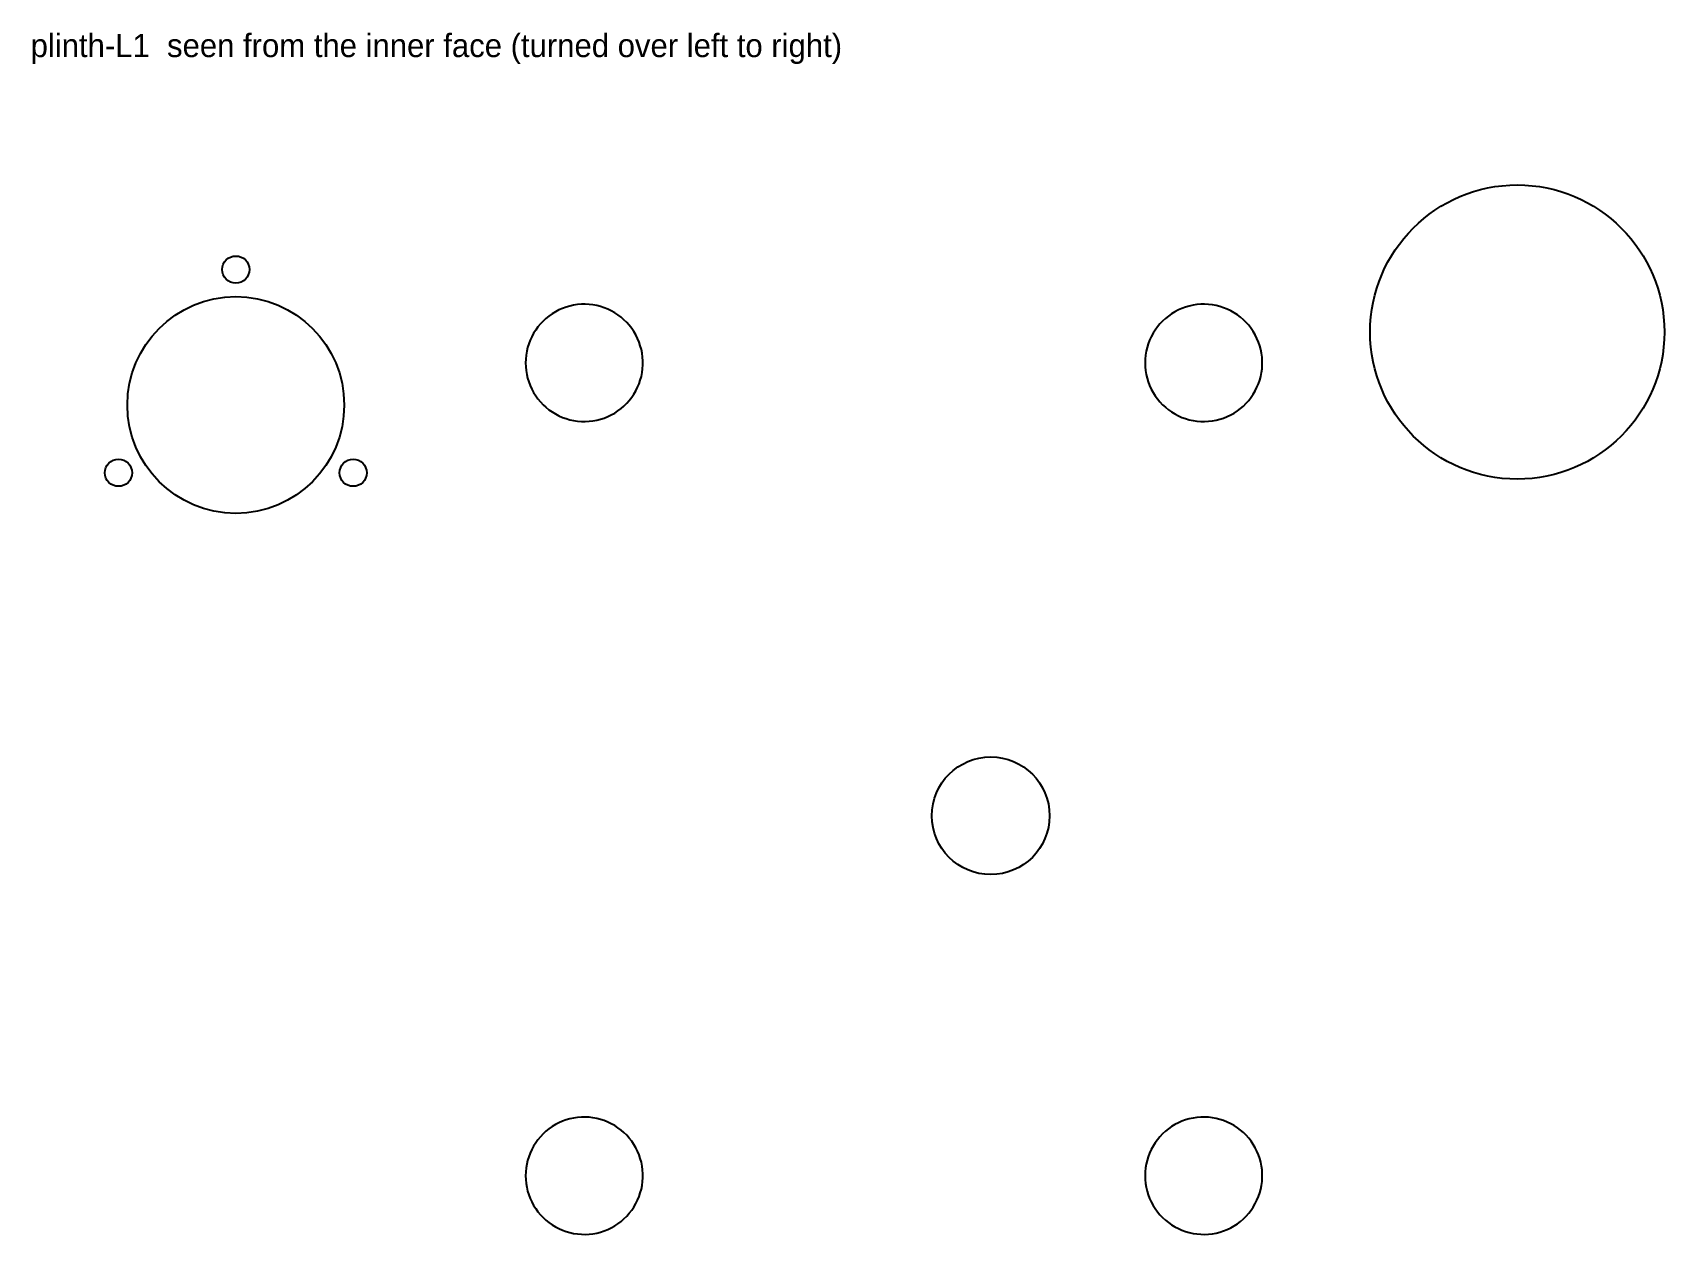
# Model space of a CAD drawing. Header units: millimetres. Extents: x 3 to 424, y 60 to 370.
import ezdxf

# ---------------------------------------------------------------- set-up
doc = ezdxf.new("R2010")
doc.units = ezdxf.units.MM
for name, color, linetype in [('NOTES', 7, 'Continuous'), ('POCKET_2MM_UNDERSIDE', 6, 'Continuous'), ('REF_THROUGH', 8, 'Continuous')]:
    doc.layers.add(name, color=color, linetype=linetype)

msp = doc.modelspace()

# ---------------------------------------------------------------- linework, layer by layer
at = {"layer": 'POCKET_2MM_UNDERSIDE'}
for points in [[(129.85, 285), (129.88, 284), (129.98, 283), (130.15, 282.01), (130.38, 281.04), (130.67, 280.08), (131.03, 279.14), (131.44, 278.23), (131.92, 277.35), (132.46, 276.51), (133.04, 275.69), (133.69, 274.92), (134.38, 274.2), (135.11, 273.52), (135.89, 272.89), (136.71, 272.32), (137.57, 271.8), (138.46, 271.33), (139.38, 270.93), (140.32, 270.59), (141.28, 270.31), (142.26, 270.1), (143.25, 269.95), (144.25, 269.87), (145.25, 269.85), (146.25, 269.9), (147.25, 270.02), (148.23, 270.2), (149.2, 270.44), (150.16, 270.75), (151.09, 271.13), (151.99, 271.56), (152.86, 272.05), (153.7, 272.6), (154.5, 273.2), (155.26, 273.85), (155.98, 274.56), (156.64, 275.3), (157.26, 276.1), (157.82, 276.92), (158.32, 277.79), (158.77, 278.69), (159.16, 279.61), (159.48, 280.56), (159.75, 281.52), (159.94, 282.51), (160.08, 283.5), (160.14, 284.5), (160.14, 285.5), (160.08, 286.5), (159.94, 287.49), (159.75, 288.48), (159.48, 289.44), (159.16, 290.39), (158.77, 291.31), (158.32, 292.21), (157.82, 293.08), (157.26, 293.9), (156.64, 294.7), (155.98, 295.44), (155.26, 296.15), (154.5, 296.8), (153.7, 297.4), (152.86, 297.95), (151.99, 298.44), (151.09, 298.87), (150.16, 299.25), (149.2, 299.56), (148.23, 299.8), (147.25, 299.98), (146.25, 300.1), (145.25, 300.15), (144.25, 300.13), (143.25, 300.05), (142.26, 299.9), (141.28, 299.69), (140.32, 299.41), (139.38, 299.07), (138.46, 298.67), (137.57, 298.2), (136.71, 297.68), (135.89, 297.11), (135.11, 296.48), (134.38, 295.8), (133.69, 295.08), (133.04, 294.31), (132.46, 293.49), (131.92, 292.65), (131.44, 291.77), (131.03, 290.86), (130.67, 289.92), (130.38, 288.96), (130.15, 287.99), (129.98, 287), (129.88, 286), (129.85, 285)], [(289.85, 285), (289.88, 284), (289.98, 283), (290.15, 282.01), (290.38, 281.04), (290.67, 280.08), (291.03, 279.14), (291.44, 278.23), (291.92, 277.35), (292.46, 276.51), (293.04, 275.69), (293.69, 274.92), (294.38, 274.2), (295.11, 273.52), (295.89, 272.89), (296.71, 272.32), (297.57, 271.8), (298.46, 271.33), (299.38, 270.93), (300.32, 270.59), (301.28, 270.31), (302.26, 270.1), (303.25, 269.95), (304.25, 269.87), (305.25, 269.85), (306.25, 269.9), (307.25, 270.02), (308.23, 270.2), (309.2, 270.44), (310.16, 270.75), (311.09, 271.13), (311.99, 271.56), (312.86, 272.05), (313.7, 272.6), (314.5, 273.2), (315.26, 273.85), (315.98, 274.56), (316.64, 275.3), (317.26, 276.1), (317.82, 276.92), (318.32, 277.79), (318.77, 278.69), (319.16, 279.61), (319.48, 280.56), (319.75, 281.52), (319.94, 282.51), (320.08, 283.5), (320.14, 284.5), (320.14, 285.5), (320.08, 286.5), (319.94, 287.49), (319.75, 288.48), (319.48, 289.44), (319.16, 290.39), (318.77, 291.31), (318.32, 292.21), (317.82, 293.08), (317.26, 293.9), (316.64, 294.7), (315.98, 295.44), (315.26, 296.15), (314.5, 296.8), (313.7, 297.4), (312.86, 297.95), (311.99, 298.44), (311.09, 298.87), (310.16, 299.25), (309.2, 299.56), (308.23, 299.8), (307.25, 299.98), (306.25, 300.1), (305.25, 300.15), (304.25, 300.13), (303.25, 300.05), (302.26, 299.9), (301.28, 299.69), (300.32, 299.41), (299.38, 299.07), (298.46, 298.67), (297.57, 298.2), (296.71, 297.68), (295.89, 297.11), (295.11, 296.48), (294.38, 295.8), (293.69, 295.08), (293.04, 294.31), (292.46, 293.49), (291.92, 292.65), (291.44, 291.77), (291.03, 290.86), (290.67, 289.92), (290.38, 288.96), (290.15, 287.99), (289.98, 287), (289.88, 286), (289.85, 285)], [(129.85, 75), (129.88, 74), (129.98, 73), (130.15, 72.01), (130.38, 71.04), (130.67, 70.08), (131.03, 69.14), (131.44, 68.23), (131.92, 67.35), (132.46, 66.51), (133.04, 65.69), (133.69, 64.92), (134.38, 64.2), (135.11, 63.52), (135.89, 62.89), (136.71, 62.32), (137.57, 61.8), (138.46, 61.33), (139.38, 60.93), (140.32, 60.59), (141.28, 60.31), (142.26, 60.1), (143.25, 59.95), (144.25, 59.87), (145.25, 59.85), (146.25, 59.9), (147.25, 60.02), (148.23, 60.2), (149.2, 60.44), (150.16, 60.75), (151.09, 61.13), (151.99, 61.56), (152.86, 62.05), (153.7, 62.6), (154.5, 63.2), (155.26, 63.85), (155.98, 64.56), (156.64, 65.3), (157.26, 66.1), (157.82, 66.92), (158.32, 67.79), (158.77, 68.69), (159.16, 69.61), (159.48, 70.56), (159.75, 71.52), (159.94, 72.51), (160.08, 73.5), (160.14, 74.5), (160.14, 75.5), (160.08, 76.5), (159.94, 77.49), (159.75, 78.48), (159.48, 79.44), (159.16, 80.39), (158.77, 81.31), (158.32, 82.21), (157.82, 83.08), (157.26, 83.9), (156.64, 84.7), (155.98, 85.44), (155.26, 86.15), (154.5, 86.8), (153.7, 87.4), (152.86, 87.95), (151.99, 88.44), (151.09, 88.87), (150.16, 89.25), (149.2, 89.56), (148.23, 89.8), (147.25, 89.98), (146.25, 90.1), (145.25, 90.15), (144.25, 90.13), (143.25, 90.05), (142.26, 89.9), (141.28, 89.69), (140.32, 89.41), (139.38, 89.07), (138.46, 88.67), (137.57, 88.2), (136.71, 87.68), (135.89, 87.11), (135.11, 86.48), (134.38, 85.8), (133.69, 85.08), (133.04, 84.31), (132.46, 83.49), (131.92, 82.65), (131.44, 81.77), (131.03, 80.86), (130.67, 79.92), (130.38, 78.96), (130.15, 77.99), (129.98, 77), (129.88, 76), (129.85, 75)], [(289.85, 75), (289.88, 74), (289.98, 73), (290.15, 72.01), (290.38, 71.04), (290.67, 70.08), (291.03, 69.14), (291.44, 68.23), (291.92, 67.35), (292.46, 66.51), (293.04, 65.69), (293.69, 64.92), (294.38, 64.2), (295.11, 63.52), (295.89, 62.89), (296.71, 62.32), (297.57, 61.8), (298.46, 61.33), (299.38, 60.93), (300.32, 60.59), (301.28, 60.31), (302.26, 60.1), (303.25, 59.95), (304.25, 59.87), (305.25, 59.85), (306.25, 59.9), (307.25, 60.02), (308.23, 60.2), (309.2, 60.44), (310.16, 60.75), (311.09, 61.13), (311.99, 61.56), (312.86, 62.05), (313.7, 62.6), (314.5, 63.2), (315.26, 63.85), (315.98, 64.56), (316.64, 65.3), (317.26, 66.1), (317.82, 66.92), (318.32, 67.79), (318.77, 68.69), (319.16, 69.61), (319.48, 70.56), (319.75, 71.52), (319.94, 72.51), (320.08, 73.5), (320.14, 74.5), (320.14, 75.5), (320.08, 76.5), (319.94, 77.49), (319.75, 78.48), (319.48, 79.44), (319.16, 80.39), (318.77, 81.31), (318.32, 82.21), (317.82, 83.08), (317.26, 83.9), (316.64, 84.7), (315.98, 85.44), (315.26, 86.15), (314.5, 86.8), (313.7, 87.4), (312.86, 87.95), (311.99, 88.44), (311.09, 88.87), (310.16, 89.25), (309.2, 89.56), (308.23, 89.8), (307.25, 89.98), (306.25, 90.1), (305.25, 90.15), (304.25, 90.13), (303.25, 90.05), (302.26, 89.9), (301.28, 89.69), (300.32, 89.41), (299.38, 89.07), (298.46, 88.67), (297.57, 88.2), (296.71, 87.68), (295.89, 87.11), (295.11, 86.48), (294.38, 85.8), (293.69, 85.08), (293.04, 84.31), (292.46, 83.49), (291.92, 82.65), (291.44, 81.77), (291.03, 80.86), (290.67, 79.92), (290.38, 78.96), (290.15, 77.99), (289.98, 77), (289.88, 76), (289.85, 75)]]:
    msp.add_lwpolyline(points, close=True, dxfattribs=at)
at = {"layer": 'REF_THROUGH'}
for centre, radius in [((386, 292.97), 38), ((55, 309.11), 3.5), ((55, 274.11), 28), ((24.69, 256.61), 3.5), ((85.31, 256.61), 3.5), ((250, 168), 15.2)]:
    msp.add_circle(centre, radius, dxfattribs=at)

# ---------------------------------------------------------------- texts
at = {"layer": 'NOTES'}
msp.add_text('plinth-L1  seen from the inner face (turned over left to right)', height=6, dxfattribs=at).set_placement((2, 364))

doc.saveas('drawing.dxf')
